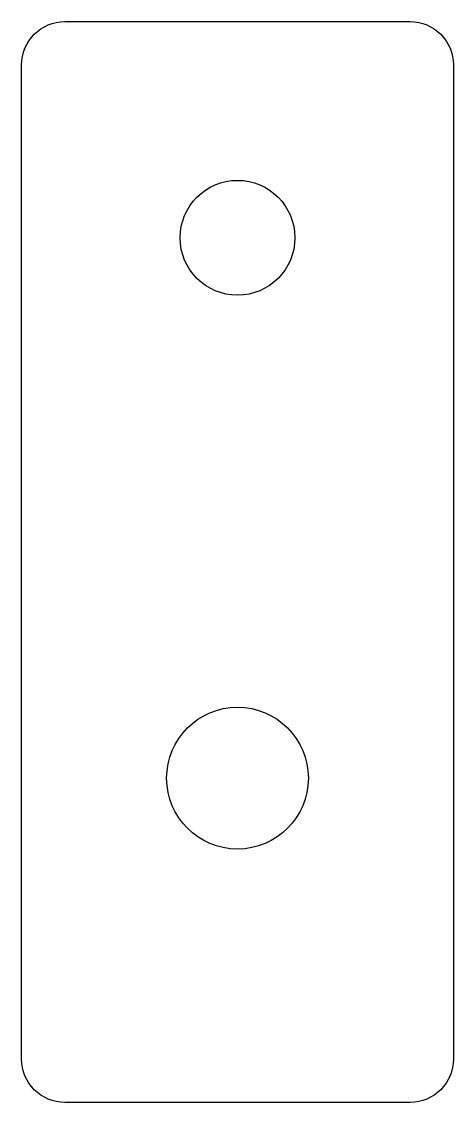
# Model space of a CAD drawing. Header units: inches. Extents: x -0.5 to 0.5, y -1.25 to 1.25.
import ezdxf

# ---------------------------------------------------------------- set-up
doc = ezdxf.new("R2010")
doc.units = ezdxf.units.IN
doc.layers.get('0').update_dxf_attribs({"linetype": 'CONTINUOUS'})

msp = doc.modelspace()

# ---------------------------------------------------------------- linework, layer by layer
msp.add_lwpolyline([(-0.4, 1.25), (0.4, 1.25, -0.414214), (0.5, 1.15), (0.5, -1.15, -0.414214), (0.4, -1.25), (-0.4, -1.25, -0.414214), (-0.5, -1.15), (-0.5, 1.15, -0.414214)], format="xyb", close=True)
for centre, radius in [((0, 0.75), 0.1328), ((0, -0.5), 0.1641)]:
    msp.add_circle(centre, radius)

doc.saveas('drawing.dxf')
